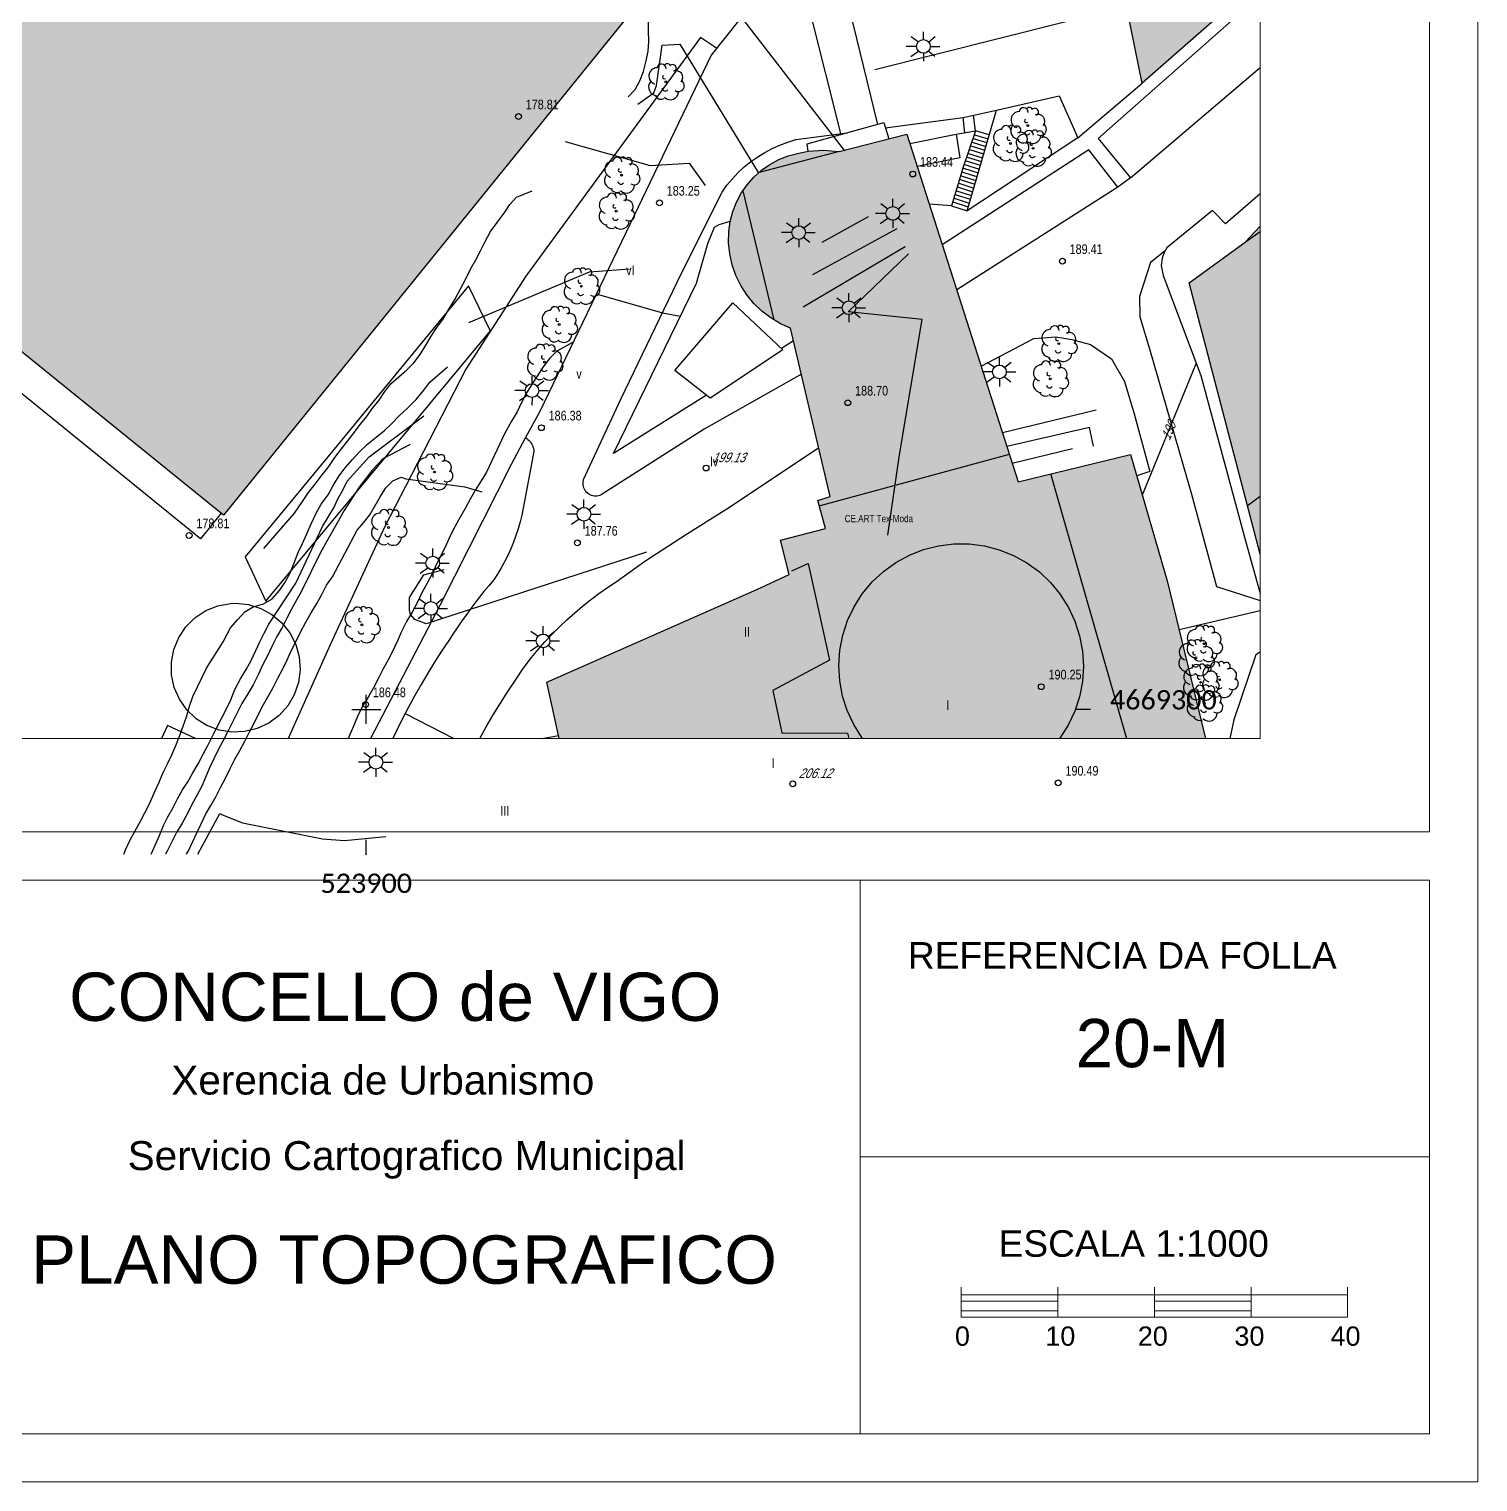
# Model space of a CAD drawing. Header units: metres. Extents: x 523256 to 524015, y 4669220 to 4669814.
# Drawn here: x 523865.1 to 524015.1, y 4669220 to 4669370.5 of the extents above; entities that cross this region are included whole.
import ezdxf
from ezdxf.enums import TextEntityAlignment as Align

# ---------------------------------------------------------------- set-up
doc = ezdxf.new("R2010")
doc.units = ezdxf.units.M
doc.header["$MEASUREMENT"] = 0
doc.header["$PDSIZE"] = -1
for name, color, linetype in [('031006 Cota terreno', 9, 'Continuous'), ('031007 Cota edificio', 7, 'Continuous'), ('032011 Curva cada 1 m', 40, 'Continuous'), ('032015 Curva cada 5 m', 34, 'Continuous'), ('033006 Texto cota terreno', 9, 'Continuous'), ('033007 Texto cota edificio', 9, 'Continuous'), ('033015 Texto curva maestra', 42, 'Continuous'), ('052004 Porche Tejavana', 7, 'Continuous'), ('052006 Division alturas', 9, 'Continuous'), ('052016 Cobertizo', 7, 'Continuous'), ('052027 Edificacion por pie_alero', 2, 'Continuous'), ('052028 Edificacion pie nuevo', 2, 'Continuous'), ('053006 Texto altura edificio', 7, 'Continuous'), ('053009 Texto altura edificio predominante', 7, 'Continuous'), ('053010 Texto edificio singular', 7, 'Continuous'), ('072004 Bordillo Acera', 1, 'Continuous'), ('072006 Muro contencion', 6, 'Continuous'), ('072013 Escaleras', 1, 'Continuous'), ('082001 Valla Alambrada', 7, 'ALAMBRADA'), ('082002 Muro Tapia', 6, 'Continuous'), ('101001 Arbol', 3, 'Continuous'), ('112006 Deposito', 7, 'Continuous'), ('141002 Farola pie', 7, 'Continuous'), ('192006 Paso cebra', 9, 'Continuous'), ('192009 Grandes aparcamientos', 9, 'Continuous'), ('990001 Sombreados', 7, 'Continuous'), ('992007 Cuadricula', 7, 'Continuous'), ('993007 Textos cuadricula', 7, 'Continuous')]:
    doc.layers.add(name, color=color, linetype=linetype)
doc.layers.add('992006 Lineas cajetin', color=7, linetype='Continuous', lineweight=0)
doc.layers.add('993006 Textos cajetin', color=7, linetype='Continuous', lineweight=0)
doc.styles.add('Legend', font='calibri.ttf')
doc.styles.get("Standard").update_dxf_attribs({"font": 'arial.ttf'})
doc.styles.add('Style-Arial', font='arial.ttf')
doc.linetypes.add('ALAMBRADA', pattern='A,3,[131,GEOGRAMA.SHX,S=0.5,R=0,X=0,Y=0],3', length=6)

# ---------------------------------------------------------------- blocks, each defined once
blk = doc.blocks.new('COTAP')
at = {"color": 0}
blk.add_circle((0, 0), 0.3, dxfattribs=at)
blk = doc.blocks.new('ARBOL')
at = {"color": 0}
blk.add_circle((0, 0), 0.0939, dxfattribs=at)
for centre, radius, start, end in [((-0.45, 1.37), 0.48, 359.2878, 173.6078), ((0.16, 1.55), 0.336, 23.1565, 160.4665), ((0.7, 1.41), 0.384, 301.578, 139.328), ((-0.9, 0.61), 0.852, 92.28, 254.58), ((-0.15, 0.51), 0.192, 119.14, 310.56), ((1.05, 0.46), 0.708, 319.8556, 114.7656), ((1.31, -0.4), 0.612, 235.5275, 62.0275), ((-0.89, -0.54), 0.888, 142.64, 266.54), ((-0.48, -1.08), 0.72, 213.78, 295.32), ((-0.06, -0.61), 0.336, 189.64, 323.88), ((0.48, -1), 0.852, 224.67, 0.24)]:
    blk.add_arc(centre, radius, start, end, dxfattribs=at)
blk = doc.blocks.new('FAROLA')
at = {"color": 0}
for p, q in [((0, 0.71), (0, 1.51)), ((-0.71, 0), (-1.79, 0)), ((-1.26, 1.02), (-0.51, 0.49)), ((1.21, 0.98), (0.55, 0.45)), ((0.71, 0), (1.71, 0)), ((-1.3, -1.04), (-0.51, -0.48)), ((0, -0.71), (0, -1.51)), ((1.17, -1.04), (0.51, -0.49))]:
    blk.add_line(p, q, dxfattribs=at)
blk.add_circle((0, 0), 0.71, dxfattribs=at)

msp = doc.modelspace()

# ---------------------------------------------------------------- hatches: boundary and pattern name
at = {"layer": '990001 Sombreados', "true_color": 0xafafaf}
for points in [[(523838.31849, 4669462.46038), (523936.24849, 4669383.15038), (523885.20849, 4669320.13038), (523787.27849, 4669399.44038), (523790.97849, 4669404.01038), (523783.39849, 4669410.15038), (523827.54849, 4669464.65038), (523835.11849, 4669458.51038)], [(523992.54849, 4669375.59826), (523980.34849, 4669364.87038), (523977.35849, 4669379.47038), (523974.73849, 4669392.98038), (523974.03849, 4669393.72038), (523973.43849, 4669394.54038), (523972.95849, 4669395.44038), (523972.60849, 4669396.40038), (523972.39849, 4669397.39038), (523972.32849, 4669398.41038), (523972.38849, 4669399.43038), (523972.59849, 4669400.42038), (523972.93849, 4669401.38038), (523973.40849, 4669402.28038), (523974.00849, 4669403.11038), (523992.22849, 4669416.17038), (523992.54849, 4669416.39162)], [(523986.88356, 4669297.00038), (523919.97218, 4669297.00038), (523918.70849, 4669302.82038), (523940.42849, 4669312.42038), (523943.79849, 4669313.97038), (523942.88849, 4669317.53038), (523947.54849, 4669318.75038), (523946.75849, 4669321.65038), (523948.01849, 4669322.05038), (523943.93849, 4669339.48038), (523942.87849, 4669339.95038), (523941.88849, 4669340.54038), (523940.96849, 4669341.24038), (523940.13849, 4669342.05038), (523939.40849, 4669342.94038), (523938.77849, 4669343.91038), (523938.27849, 4669344.95038), (523937.88849, 4669346.05038), (523937.63849, 4669347.17038), (523937.51849, 4669348.32038), (523937.53849, 4669349.48038), (523937.67849, 4669350.53038), (523937.94849, 4669351.55038), (523938.32849, 4669352.53038), (523938.82849, 4669353.47038), (523939.42849, 4669354.34038), (523940.12849, 4669355.13038), (523940.91849, 4669355.83038), (523941.77849, 4669356.44038), (523942.70849, 4669356.94038), (523943.69849, 4669357.33038), (523944.78849, 4669357.62038), (523945.75849, 4669357.83038), (523947.35849, 4669357.93038), (523948.94849, 4669357.77038), (523955.96849, 4669359.56038), (523967.49849, 4669323.58038), (523979.13849, 4669326.39038), (523982.92849, 4669313.33038)], [(523992.54849, 4669316.09058), (523992.54849, 4669350.04471), (523990.99849, 4669348.38038), (523985.19849, 4669344.18038)]]:
    msp.add_hatch(color=253, dxfattribs=at).paths.add_polyline_path(points, flags=0)

# ---------------------------------------------------------------- linework, layer by layer
at = {"layer": '032011 Curva cada 1 m'}
for points, elevation in [([(523927.11, 4669363.43), (523927.84, 4669364.19), (523928.32, 4669365.1), (523928.71, 4669366.05), (523928.98, 4669367.17), (523929.2, 4669368.16), (523929.25, 4669369.17), (523929.21, 4669370.32), (523929.22, 4669371.32), (523929.36, 4669372.36), (523929.61, 4669373.41), (523931.52, 4669377.47), (523933.28, 4669376.89), (523938.47, 4669372.14), (523949.5, 4669357.86)], 181), ([(523928.11, 4669362.69), (523929.09, 4669363.37), (523929.79, 4669363.86), (523930.06, 4669364.62), (523930.63, 4669368.8), (523932.48, 4669368.88), (523940.59, 4669355.62)], 182), ([(523920.58, 4669358.81), (523929.39, 4669356.33), (523933.44, 4669356.58), (523935.1, 4669354.25)], 183), ([(523889.39, 4669316.66), (523892.57, 4669320.32), (523893.39, 4669321.55), (523894.01, 4669322.47), (523894.81, 4669323.46), (523895.44, 4669324.29), (523896.13, 4669325.17), (523896.75, 4669326.09), (523897.43, 4669326.99), (523898.05, 4669327.8), (523898.78, 4669328.71), (523899.37, 4669329.52), (523900.01, 4669330.3), (523900.69, 4669331.24), (523901.34, 4669332.04), (523901.94, 4669332.91), (523902.58, 4669333.74), (523903.38, 4669334.44), (523904.19, 4669335.16), (523904.93, 4669335.89), (523905.57, 4669336.76), (523906.18, 4669337.72), (523906.71, 4669338.64), (523907.31, 4669339.55), (523907.94, 4669340.4), (523908.53, 4669341.4), (523909.17, 4669342.47), (523909.76, 4669343.56), (523910.31, 4669344.58), (523910.82, 4669345.68), (523911.33, 4669346.57), (523911.83, 4669347.51), (523912.31, 4669348.45), (523912.87, 4669349.51), (523913.54, 4669350.43), (523914.28, 4669351.39), (523914.87, 4669352.3), (523915.55, 4669353.05), (523917.17, 4669353.72)], 181), ([(523947.19, 4669348.38), (523951.99, 4669351.05)], 186), ([(523946.22, 4669345.05), (523954.96, 4669349.8)], 187), ([(523945.25, 4669341.7), (523955.79, 4669347.94)], 188), ([(523953.99, 4669318.05), (523955.22, 4669326.37), (523957.57, 4669340.39), (523949.88, 4669341.18), (523956.13, 4669347.18)], 189), ([(523910.62, 4669340.08), (523923.13, 4669345.32), (523927.24, 4669345.62)], 184), ([(523874.912, 4669285), (523875.12, 4669285.52), (523875.56, 4669286.51), (523876.06, 4669287.44), (523876.62, 4669288.42), (523877.09, 4669289.31), (523877.56, 4669290.23), (523878.12, 4669291.52), (523878.55, 4669292.46), (523878.95, 4669293.4), (523879.41, 4669294.38), (523879.86, 4669295.31), (523880.29, 4669296.28), (523880.65, 4669297.24), (523881.05, 4669298.26), (523881.38, 4669299.24), (523881.71, 4669300.35), (523882.04, 4669301.34), (523883.45, 4669304.28), (523885.18, 4669307.02), (523885.95, 4669308.46), (523886.7, 4669309.31), (523887.43, 4669310.1), (523888.3, 4669310.64), (523889.36, 4669310.94), (523890.26, 4669311.45), (523891.02, 4669312.31), (523891.59, 4669313.17), (523892.11, 4669314.16), (523892.55, 4669315.18), (523892.95, 4669316.25), (523893.41, 4669317.19), (523893.83, 4669318.19), (523894.28, 4669319.21), (523894.8, 4669320.33), (523895.33, 4669321.25), (523896.04, 4669322.23), (523896.58, 4669323.18), (523897.21, 4669324.21), (523897.82, 4669325.02), (523898.57, 4669325.88), (523899.28, 4669326.63), (523900.14, 4669327.49), (523901.06, 4669328.22), (523901.85, 4669328.87), (523902.62, 4669329.59), (523903.43, 4669330.43), (523904.29, 4669331.24), (523905.15, 4669332.11), (523905.95, 4669333.05), (523906.57, 4669333.89), (523908.41, 4669335.47)], 182), ([(523877.735, 4669285), (523877.77, 4669285.07), (523878.19, 4669286), (523878.6, 4669286.96), (523879.02, 4669287.97), (523879.45, 4669288.88), (523879.96, 4669289.79), (523880.46, 4669290.75), (523880.99, 4669291.66), (523881.53, 4669292.5), (523882.04, 4669293.43), (523882.59, 4669294.37), (523883.13, 4669295.37), (523883.59, 4669296.28), (523884.09, 4669297.23), (523884.53, 4669298.13), (523885.03, 4669299.14), (523885.54, 4669300.06), (523885.98, 4669301.01), (523886.41, 4669302.05), (523886.98, 4669303.16), (523887.58, 4669304.13), (523888.1, 4669305.07), (523888.55, 4669306.11), (523888.99, 4669307.01), (523889.44, 4669307.9), (523889.93, 4669308.83), (523892.72, 4669313.08), (523895.47, 4669318.95), (523896.63, 4669320.88), (523897.07, 4669321.8), (523897.56, 4669322.72), (523898.01, 4669323.63), (523900.31, 4669326.17), (523905.96, 4669330.39)], 183), ([(523904.54, 4669327.45), (523901.7, 4669325.95), (523900.63, 4669324.81), (523899.25, 4669323.02), (523897.72, 4669320.59), (523895.26, 4669316.26), (523893.31, 4669312.24), (523892.82, 4669311.37), (523892.26, 4669310.39), (523891.79, 4669309.44), (523891.28, 4669308.49), (523890.74, 4669307.55), (523890.24, 4669306.52), (523889.78, 4669305.54), (523889.3, 4669304.65), (523888.8, 4669303.58), (523888.29, 4669302.56), (523887.73, 4669301.63), (523887.13, 4669300.61), (523886.66, 4669299.72), (523886.18, 4669298.76), (523885.67, 4669297.71), (523885.14, 4669296.73), (523884.66, 4669295.81), (523884.21, 4669294.87), (523883.78, 4669293.97), (523883.35, 4669292.97), (523882.96, 4669292.05), (523882.45, 4669291.1), (523881.95, 4669290.17), (523881.48, 4669289.24), (523880.93, 4669288.23), (523880.37, 4669287.25), (523879.87, 4669286.29), (523879.4, 4669285.34), (523879.22158, 4669285)], 184), ([(523881.39827, 4669285), (523881.59, 4669285.37), (523882.03, 4669286.31), (523882.47, 4669287.24), (523882.91, 4669288.17), (523883.4, 4669289.18), (523883.91, 4669290.06), (523884.41, 4669290.96), (523884.91, 4669291.91), (523885.39, 4669292.82), (523885.92, 4669293.88), (523886.4, 4669294.84), (523886.9, 4669295.76), (523887.42, 4669296.7), (523887.9, 4669297.67), (523888.38, 4669298.58), (523888.85, 4669299.51), (523889.37, 4669300.5), (523889.88, 4669301.4), (523890.36, 4669302.29), (523890.84, 4669303.24), (523891.35, 4669304.2), (523891.81, 4669305.13), (523892.24, 4669306.06), (523892.75, 4669307.08), (523893.23, 4669308.06), (523893.75, 4669309.05), (523894.3, 4669310.01), (523894.87, 4669310.97), (523895.4, 4669311.92), (523895.9, 4669312.86), (523896.51, 4669313.74), (523899.05, 4669318.57), (523899.71, 4669319.33), (523900.37, 4669320.16), (523900.88, 4669321.04), (523901.44, 4669322.01), (523902.02, 4669322.94), (523902.74, 4669323.68), (523903.6, 4669324.04), (523904.1, 4669323.88), (523910.2, 4669323.04), (523911.97, 4669322.53)], 186), ([(523929.01, 4669316.3), (523906.2, 4669308.87), (523905.02, 4669309.3), (523904.57, 4669309.82), (523904.48, 4669310.29), (523904.46, 4669311.61), (523905.95, 4669313.95), (523908.06, 4669314.49)], 187), ([(523882.55356, 4669285), (523884.84, 4669289.22), (523885.17, 4669289.07), (523887.19, 4669288.27), (523895.48, 4669286.6), (523897.76, 4669286.43), (523902.03, 4669286.83)], 187)]:
    msp.add_lwpolyline(points, dxfattribs=dict(at, elevation=elevation))
at = {"layer": '032015 Curva cada 5 m'}
for points, elevation in [([(523923.81849, 4669343.03038), (523930.65849, 4669341.07038), (523932.53849, 4669340.74038)], 185), ([(523921.41849, 4669338.05038), (523919.71849, 4669337.11038), (523918.97849, 4669336.33038), (523918.32849, 4669335.47038), (523917.77849, 4669334.63038), (523917.16849, 4669333.72038), (523916.59849, 4669332.79038), (523916.09849, 4669331.85038), (523915.60849, 4669330.82038), (523915.03849, 4669329.86038), (523914.30849, 4669328.55038), (523912.43849, 4669324.56038), (523911.90849, 4669323.67038), (523911.30849, 4669322.73038), (523910.76849, 4669321.78038), (523910.23849, 4669320.80038), (523909.72849, 4669319.90038), (523909.19849, 4669318.99038), (523908.73849, 4669318.06038), (523908.29849, 4669317.10038), (523907.80849, 4669316.10038), (523907.30849, 4669315.11038), (523906.82849, 4669314.06038), (523906.31849, 4669313.07038), (523905.76849, 4669312.07038), (523905.26849, 4669311.04038), (523904.74849, 4669310.09038), (523904.16849, 4669309.11038), (523903.65849, 4669308.07038), (523903.21849, 4669307.10038), (523902.73849, 4669306.07038), (523902.25849, 4669305.14038), (523901.74849, 4669304.19038), (523901.23849, 4669303.18038), (523900.74849, 4669302.24038), (523900.18849, 4669301.26038), (523899.65849, 4669300.38038), (523899.16849, 4669299.43038), (523898.76849, 4669298.50038), (523898.33849, 4669297.48038), (523898.11695, 4669297.00038)], 185), ([(523985.92849, 4669335.86038), (523980.34849, 4669322.20038)], 190)]:
    msp.add_lwpolyline(points, dxfattribs=dict(at, elevation=elevation))
at = {"layer": '052004 Porche Tejavana', "flags": 128}
for points in [[(523943.13849, 4669337.24038), (523935.60849, 4669332.24038), (523931.93849, 4669335.11038), (523937.95849, 4669342.10038), (523943.13849, 4669337.24038)], [(523884.97849, 4669320.31038), (523882.84849, 4669317.68038), (523860.18849, 4669336.04038), (523862.31849, 4669338.67038)]]:
    msp.add_lwpolyline(points, dxfattribs=at)
at = {"layer": '052006 Division alturas', "flags": 128}
for points in [[(523948.94849, 4669357.77038), (523940.66849, 4669355.60038)], [(523938.99849, 4669353.72038), (523942.20849, 4669340.35038)], [(523990.99849, 4669348.38038), (523992.54849, 4669349.50217)], [(523946.90849, 4669321.09038), (523966.58849, 4669326.43038)], [(523970.82849, 4669324.44038), (523974.39849, 4669312.00038)], [(523992.54849, 4669322.03914), (523991.23849, 4669321.09038)], [(523951.37849, 4669312.00038), (523952.37849, 4669313.20038), (523953.53849, 4669314.29038), (523954.82849, 4669315.22038), (523956.22849, 4669315.98038), (523957.70849, 4669316.56038), (523959.24849, 4669316.95038), (523960.82849, 4669317.15038), (523962.41849, 4669317.14038), (523963.99849, 4669316.94038), (523965.53849, 4669316.54038), (523967.00849, 4669315.95038), (523968.39849, 4669315.18038), (523969.68849, 4669314.24038), (523970.83849, 4669313.15038), (523971.78849, 4669312.00038)], [(523944.06849, 4669314.35038), (523945.75849, 4669315.13038), (523946.43849, 4669312.00038)], [(523946.43849, 4669312.00038), (523947.94849, 4669305.09038), (523942.07849, 4669301.96038), (523943.01849, 4669297.59038), (523949.81849, 4669297.55038), (523949.97466, 4669297.00038)], [(523951.39306, 4669297.00038), (523951.31849, 4669297.09038), (523950.46849, 4669298.43038), (523949.79849, 4669299.88038), (523949.30849, 4669301.39038), (523949.01849, 4669302.95038), (523948.91849, 4669304.54038), (523949.02849, 4669306.13038), (523949.32849, 4669307.69038), (523949.81849, 4669309.20038), (523950.50849, 4669310.64038), (523951.35849, 4669311.98038), (523951.37849, 4669312.00038)], [(523971.78849, 4669312.00038), (523971.85849, 4669311.92038), (523972.69849, 4669310.57038), (523973.37849, 4669309.13038), (523973.85849, 4669307.62038), (523974.15849, 4669306.05038), (523974.24849, 4669304.47038), (523974.14849, 4669302.88038), (523973.84849, 4669301.32038), (523973.34849, 4669299.81038), (523972.66849, 4669298.37038), (523971.80849, 4669297.03038), (523971.78366, 4669297.00038)], [(523974.39849, 4669312.00038), (523978.71369, 4669297.00038)]]:
    msp.add_lwpolyline(points, dxfattribs=at)
at = {"layer": '052016 Cobertizo', "flags": 128}
for points in [[(523956.27849, 4669358.61038), (523961.06849, 4669359.56038), (523961.45849, 4669357.11038), (523957.03849, 4669356.23038)], [(523882.32852, 4669297.00038), (523879.43849, 4669298.35038), (523878.80849, 4669297.00038)]]:
    msp.add_lwpolyline(points, dxfattribs=at)
at = {"layer": '052027 Edificacion por pie_alero', "flags": 128}
msp.add_lwpolyline([(523838.31849, 4669462.46038), (523936.24849, 4669383.15038), (523885.20849, 4669320.13038), (523787.27849, 4669399.44038), (523790.97849, 4669404.01038), (523783.39849, 4669410.15038), (523827.54849, 4669464.65038), (523835.11849, 4669458.51038), (523838.31849, 4669462.46038)], dxfattribs=at)
at = {"layer": '052028 Edificacion pie nuevo', "flags": 128}
for points in [[(523992.54849, 4669375.59826), (523980.34849, 4669364.87038), (523977.35849, 4669379.47038), (523974.73849, 4669392.98038), (523974.03849, 4669393.72038), (523973.43849, 4669394.54038), (523972.95849, 4669395.44038), (523972.60849, 4669396.40038), (523972.39849, 4669397.39038), (523972.32849, 4669398.41038), (523972.38849, 4669399.43038), (523972.59849, 4669400.42038), (523972.93849, 4669401.38038), (523973.40849, 4669402.28038), (523974.00849, 4669403.11038), (523992.22849, 4669416.17038)], [(523919.97218, 4669297.00038), (523918.70849, 4669302.82038), (523940.42849, 4669312.42038), (523943.79849, 4669313.97038), (523942.88849, 4669317.53038), (523947.54849, 4669318.75038), (523946.75849, 4669321.65038), (523948.01849, 4669322.05038), (523943.93849, 4669339.48038), (523942.87849, 4669339.95038), (523941.88849, 4669340.54038), (523940.96849, 4669341.24038), (523940.13849, 4669342.05038), (523939.40849, 4669342.94038), (523938.77849, 4669343.91038), (523938.27849, 4669344.95038), (523937.88849, 4669346.05038), (523937.63849, 4669347.17038), (523937.51849, 4669348.32038), (523937.53849, 4669349.48038), (523937.67849, 4669350.53038), (523937.94849, 4669351.55038), (523938.32849, 4669352.53038), (523938.82849, 4669353.47038), (523939.42849, 4669354.34038), (523940.12849, 4669355.13038), (523940.91849, 4669355.83038), (523941.77849, 4669356.44038), (523942.70849, 4669356.94038), (523943.69849, 4669357.33038), (523944.78849, 4669357.62038), (523945.75849, 4669357.83038), (523947.35849, 4669357.93038), (523948.94849, 4669357.77038), (523955.96849, 4669359.56038), (523967.49849, 4669323.58038), (523979.13849, 4669326.39038), (523982.92849, 4669313.33038), (523986.88356, 4669297.00038)], [(523992.54849, 4669316.09058), (523985.19849, 4669344.18038), (523990.99849, 4669348.38038), (523992.54849, 4669350.04471)]]:
    msp.add_lwpolyline(points, dxfattribs=at)
at = {"layer": '072004 Bordillo Acera', "flags": 128}
for points in [[(523992.54849, 4669373.9646), (523975.77849, 4669359.14038), (523979.11849, 4669355.07038), (523977.79849, 4669354.10038), (523974.79849, 4669357.94038), (523959.62849, 4669348.13038)], [(523953.73849, 4669360.24038), (523961.79849, 4669361.30038)], [(523945.04849, 4669334.73038), (523934.97849, 4669329.03038), (523924.43849, 4669322.30038), (523924.17849, 4669322.17038), (523923.89849, 4669322.10038), (523923.60849, 4669322.10038), (523923.32849, 4669322.16038), (523923.05849, 4669322.28038), (523922.82849, 4669322.46038), (523922.64849, 4669322.69038), (523922.51849, 4669322.95038), (523922.44849, 4669323.23038), (523922.44849, 4669323.52038), (523922.50849, 4669323.81038), (523926.34849, 4669332.14038), (523932.63849, 4669345.17038), (523936.83849, 4669353.58038), (523937.34849, 4669354.28038), (523937.90849, 4669354.95038), (523938.50849, 4669355.59038), (523939.13849, 4669356.18038), (523939.81849, 4669356.73038), (523940.52849, 4669357.23038), (523941.26849, 4669357.69038), (523942.02849, 4669358.09038), (523942.82849, 4669358.45038), (523943.63849, 4669358.75038), (523944.46849, 4669359.01038), (523949.78849, 4669359.72038)], [(523992.54849, 4669353.40815), (523988.95849, 4669350.30038), (523987.62849, 4669351.66038), (523982.89849, 4669347.81038), (523982.61849, 4669347.32038), (523982.39849, 4669346.74038), (523982.28849, 4669345.96038), (523982.50849, 4669344.94038), (523986.40849, 4669334.59038), (523991.01849, 4669317.45038), (523992.54849, 4669312.01888)], [(523963.66849, 4669335.54038), (523969.12849, 4669338.40038), (523971.40849, 4669338.59038), (523973.03849, 4669338.32038), (523974.99849, 4669337.79038), (523977.15849, 4669336.31038), (523978.50849, 4669333.96038), (523979.51849, 4669330.60038), (523981.11849, 4669324.65038), (523979.77849, 4669324.18038)], [(523916.48849, 4669328.15038), (523916.61849, 4669328.06038), (523916.73849, 4669327.96038), (523916.85849, 4669327.85038), (523916.95849, 4669327.74038), (523917.04849, 4669327.61038), (523917.13849, 4669327.48038), (523917.20849, 4669327.34038), (523917.25849, 4669327.19038), (523917.30849, 4669327.04038), (523917.33849, 4669326.89038), (523917.35849, 4669326.73038), (523916.24849, 4669320.86038), (523916.09849, 4669320.13038), (523915.92849, 4669319.42038), (523915.72849, 4669318.70038), (523915.49849, 4669318.00038), (523915.24849, 4669317.31038), (523914.96849, 4669316.62038), (523914.65849, 4669315.95038), (523914.32849, 4669315.29038), (523913.96849, 4669314.65038), (523913.58849, 4669314.01038), (523913.17849, 4669313.40038), (523912.67849, 4669312.80038), (523912.18849, 4669312.20038), (523911.69849, 4669311.59038), (523911.21849, 4669310.97038), (523910.75849, 4669310.35038), (523910.29849, 4669309.72038), (523909.83849, 4669309.08038), (523909.39849, 4669308.44038), (523908.96849, 4669307.79038), (523908.53849, 4669307.14038), (523907.79849, 4669306.02038), (523907.06849, 4669304.89038), (523906.36849, 4669303.75038), (523905.67849, 4669302.59038), (523905.01849, 4669301.43038), (523904.37849, 4669300.25038), (523903.75849, 4669299.05038), (523903.15849, 4669297.85038), (523902.75808, 4669297.00038)], [(523911.75609, 4669297.00038), (523912.41849, 4669298.20038), (523913.13849, 4669299.43038), (523913.88849, 4669300.65038), (523914.65849, 4669301.86038), (523915.44849, 4669303.05038), (523916.25849, 4669304.23038), (523917.09849, 4669305.38038), (523917.78849, 4669306.21038), (523918.49849, 4669307.01038), (523919.23849, 4669307.79038), (523919.99849, 4669308.55038), (523920.76849, 4669309.29038), (523921.57849, 4669310.00038), (523922.39849, 4669310.70038), (523923.22849, 4669311.36038), (523924.08849, 4669312.01038), (523924.96849, 4669312.63038), (523925.85849, 4669313.22038), (523928.82849, 4669315.35038), (523933.14849, 4669318.15038), (523937.34849, 4669320.76038), (523946.82849, 4669327.11038)]]:
    msp.add_lwpolyline(points, dxfattribs=at)
at = {"layer": '072006 Muro contencion', "flags": 128}
msp.add_lwpolyline([(523936.26849, 4669368.49038), (523934.61849, 4669369.59038), (523916.51849, 4669344.88038), (523910.31849, 4669335.24038), (523904.06849, 4669323.08038), (523901.92849, 4669318.96038), (523896.27849, 4669306.70038), (523891.90756, 4669297.00038)], dxfattribs=at)
at = {"layer": '072013 Escaleras', "flags": 128}
for points in [[(523964.48849, 4669359.49038), (523963.08849, 4669359.91038), (523962.85849, 4669361.54038)], [(523945.75849, 4669357.83038), (523945.65849, 4669358.57038), (523953.57849, 4669360.77038), (523954.09849, 4669359.08038)], [(523961.95849, 4669359.71038), (523961.79849, 4669361.30038)], [(523962.71849, 4669358.75038), (523964.14849, 4669358.31038)], [(523962.83849, 4669359.14038), (523964.25849, 4669358.71038)], [(523962.96849, 4669359.52038), (523964.37849, 4669359.10038)], [(523962.21849, 4669357.20038), (523963.68849, 4669356.75038)], [(523962.34849, 4669357.59038), (523963.79849, 4669357.14038)], [(523962.46849, 4669357.98038), (523963.91849, 4669357.53038)], [(523962.58849, 4669358.36038), (523964.02849, 4669357.92038)], [(523961.79849, 4669356.15038), (523960.60849, 4669352.17038), (523962.19849, 4669351.65038)], [(523961.72849, 4669355.65038), (523963.22849, 4669355.18038)], [(523961.84849, 4669356.04038), (523963.34849, 4669355.57038)], [(523961.96849, 4669356.43038), (523963.45849, 4669355.96038)], [(523962.09849, 4669356.81038), (523963.56849, 4669356.35038)], [(523961.22849, 4669354.11038), (523962.76849, 4669353.61038)], [(523961.34849, 4669354.49038), (523962.88849, 4669354.00038)], [(523961.47849, 4669354.88038), (523962.99849, 4669354.39038)], [(523961.59849, 4669355.27038), (523963.11849, 4669354.79038)], [(523960.72849, 4669352.56038), (523962.30849, 4669352.04038)], [(523960.85849, 4669352.94038), (523962.42849, 4669352.43038)], [(523960.97849, 4669353.33038), (523962.53849, 4669352.83038)], [(523961.10849, 4669353.72038), (523962.65849, 4669353.22038)], [(523918.20152, 4669297.00038), (523919.89849, 4669297.32038)]]:
    msp.add_lwpolyline(points, dxfattribs=at)
at = {"layer": '082001 Valla Alambrada', "flags": 128}
msp.add_lwpolyline([(523887.60849, 4669438.50038), (523892.29849, 4669431.37038), (523896.51849, 4669426.51038), (523902.60849, 4669421.15038), (523908.02849, 4669416.55038), (523914.51849, 4669412.11038), (523921.08849, 4669408.05038), (523927.11849, 4669404.60038), (523932.70849, 4669402.07038), (523939.84849, 4669400.09038), (523950.62849, 4669397.46038), (523945.63849, 4669387.82038), (523943.90849, 4669382.75038), (523942.85849, 4669376.75038), (523935.69849, 4669367.77038), (523926.86849, 4669349.36038), (523917.95849, 4669330.87038), (523916.48849, 4669328.15038), (523914.98849, 4669325.37038), (523907.64849, 4669310.83038), (523900.43168, 4669297.00038)], dxfattribs=at)
at = {"layer": '082002 Muro Tapia', "flags": 128}
for points in [[(523978.72849, 4669372.78038), (523952.64849, 4669366.25038)], [(523973.67849, 4669359.18038), (523980.34849, 4669364.87038)], [(523965.23724, 4669362.07609), (523971.72849, 4669363.54038), (523973.67849, 4669359.18038)], [(523961.79849, 4669361.30038), (523965.23724, 4669362.07609)], [(523973.67849, 4669359.18038), (523962.19849, 4669351.65038), (523965.23724, 4669362.07609)], [(523961.06849, 4669359.56038), (523963.08849, 4669359.91038), (523961.79849, 4669356.15038)], [(523960.60849, 4669352.17038), (523958.28849, 4669352.32038)], [(523935.23849, 4669332.53038), (523925.60849, 4669326.49038), (523934.19849, 4669344.14038), (523935.35849, 4669348.27038), (523936.03849, 4669349.94038), (523936.53849, 4669350.22038), (523937.68849, 4669350.56038)], [(523944.24849, 4669338.17038), (523942.99849, 4669337.38038)], [(523965.86849, 4669328.67038), (523975.55849, 4669331.03038)], [(523975.30849, 4669327.25038), (523974.88849, 4669329.19038), (523966.32849, 4669327.23038)], [(523966.88849, 4669325.49038), (523973.10849, 4669327.04038)], [(523984.14849, 4669308.28038), (523992.54849, 4669310.2438)], [(523992.54849, 4669305.93943), (523992.09849, 4669305.67038), (523989.81849, 4669298.94038), (523989.42079, 4669297.00038)]]:
    msp.add_lwpolyline(points, dxfattribs=at)
at = {"layer": '112006 Deposito', "flags": 128}
msp.add_lwpolyline([(523886.46849, 4669310.99038), (523887.79849, 4669310.86038), (523889.06849, 4669310.46038), (523890.23849, 4669309.82038), (523891.25849, 4669308.97038), (523892.08849, 4669307.92038), (523892.69849, 4669306.73038), (523893.04849, 4669305.45038), (523893.14849, 4669304.12038), (523892.96849, 4669302.79038), (523892.53849, 4669301.53038), (523891.86849, 4669300.38038), (523890.97849, 4669299.39038), (523889.90849, 4669298.59038), (523888.69849, 4669298.02038), (523887.40849, 4669297.70038), (523886.06849, 4669297.65038), (523884.75849, 4669297.86038), (523883.50849, 4669298.33038), (523882.37849, 4669299.04038), (523881.40849, 4669299.96038), (523880.64849, 4669301.05038), (523880.10849, 4669302.27038), (523879.83849, 4669303.58038), (523879.81849, 4669304.91038), (523880.06849, 4669306.22038), (523880.57849, 4669307.46038), (523881.31849, 4669308.56038), (523882.26849, 4669309.50038), (523883.37849, 4669310.24038), (523884.61849, 4669310.73038), (523885.93849, 4669310.97038), (523886.46849, 4669310.99038)], dxfattribs=at)
at = {"layer": '192006 Paso cebra', "flags": 128}
for points in [[(523947.88849, 4669373.51038), (523949.66849, 4669374.03038), (523952.93849, 4669360.59038)], [(523949.11849, 4669359.63038), (523945.98849, 4669372.14038)], [(523904.02849, 4669299.58038), (523909.06866, 4669297.00038)]]:
    msp.add_lwpolyline(points, dxfattribs=at)
at = {"layer": '192009 Grandes aparcamientos', "flags": 128}
for points in [[(523979.11849, 4669355.07038), (523992.54849, 4669366.49198)], [(523977.79849, 4669354.10038), (523961.1306, 4669343.45173)], [(523982.71849, 4669347.50038), (523981.20849, 4669346.28038), (523980.04849, 4669342.78038), (523980.09849, 4669340.67038), (523981.09849, 4669337.33038), (523985.44849, 4669322.29038), (523988.02849, 4669312.75038), (523992.54849, 4669311.27544)], [(523912.85849, 4669339.18038), (523910.56849, 4669343.87038), (523896.03849, 4669326.16038), (523887.44849, 4669315.81038), (523889.60849, 4669311.20038), (523912.84849, 4669339.20038)]]:
    msp.add_lwpolyline(points, dxfattribs=at)
at = {"layer": '992006 Lineas cajetin'}
for p, q in [((523951.14547, 4669282.32077), (523951.14547, 4669225.00177)), ((523951.14547, 4669253.66177), (524010.09698, 4669253.66177)), ((523961.60888, 4669239.37959), (523961.60888, 4669240.17959)), ((523971.60888, 4669239.37959), (523971.60888, 4669240.17959)), ((523981.60888, 4669239.37959), (523981.60888, 4669240.17959)), ((523991.60888, 4669239.37959), (523991.60888, 4669240.17959)), ((524001.60888, 4669239.37959), (524001.60888, 4669240.17959)), ((524001.60888, 4669239.37959), (523961.60888, 4669239.37959)), ((523961.60888, 4669237.07959), (523961.60888, 4669239.37959)), ((523971.60888, 4669237.07959), (523971.60888, 4669239.37959)), ((523981.60888, 4669237.07959), (523981.60888, 4669239.37959)), ((523991.60888, 4669237.07959), (523991.60888, 4669239.37959)), ((524001.60888, 4669237.07959), (524001.60888, 4669239.37959)), ((524001.60888, 4669237.07959), (524001.60888, 4669239.37959)), ((523961.60888, 4669237.07959), (524001.60888, 4669237.07959))]:
    msp.add_line(p, q, dxfattribs=at)
for points in [[(523256.09698, 4669814.00077), (524015.09698, 4669814.00077), (524015.09698, 4669220.0041), (523256.09698, 4669220.0041)], [(523275.09038, 4669809.00077), (524010.09698, 4669809.00077), (524010.09698, 4669287.31977), (523275.09038, 4669287.31977)], [(523275.09698, 4669282.31977), (524010.09698, 4669282.31977), (524010.09698, 4669225.00177), (523275.09698, 4669225.00177)], [(523961.60888, 4669238.72759), (523971.60888, 4669238.72759), (523971.60888, 4669237.72759), (523961.60888, 4669237.72759)], [(523981.60888, 4669238.72759), (523991.60888, 4669238.72759), (523991.60888, 4669237.72759), (523981.60888, 4669237.72759)]]:
    msp.add_lwpolyline(points, close=True, dxfattribs=at)
for points in [[(523992.54849, 4669797.00038), (523992.54849, 4669297.00038)], [(523992.54849, 4669297.00038), (523292.54849, 4669297.00038)]]:
    msp.add_lwpolyline(points, dxfattribs=at)
at = {"layer": '992007 Cuadricula'}
for points in [[(523900, 4669298.5), (523900, 4669301.5)], [(523898.5, 4669300), (523901.5, 4669300)], [(523975, 4669300), (523973.5, 4669300)], [(523900, 4669285), (523900, 4669286.5)]]:
    msp.add_lwpolyline(points, dxfattribs=at)
at = {"layer": '993007 Textos cuadricula'}
msp.add_point((523900, 4669285), dxfattribs=at)

# ---------------------------------------------------------------- block references
at = {"layer": '031006 Cota terreno'}
for p in [(523915.76, 4669361.4, 178.81), (523956.58, 4669355.45, 183.44), (523930.36, 4669352.46, 183.25), (523972.07, 4669346.42, 189.41), (523949.86, 4669331.76, 188.7), (523918.13, 4669329.18, 186.38), (523881.66, 4669318.02, 178.81), (523921.86, 4669317.25, 187.76), (523969.89, 4669302.36, 190.24), (523899.93, 4669300.52, 186.47), (523971.64, 4669292.4, 190.48)]:
    msp.add_blockref('COTAP', p, dxfattribs=at)
at = {"layer": '031007 Cota edificio'}
for p in [(523935.18, 4669325, 199.13), (523944.15, 4669292.3, 206.12)]:
    msp.add_blockref('COTAP', p, dxfattribs=at)
at = {"layer": '101001 Arbol'}
for p in [(523931.00849, 4669364.99038), (523968.50849, 4669360.46038), (523966.68849, 4669358.61038), (523969.03849, 4669358.11038), (523926.43849, 4669355.33038), (523925.87849, 4669351.60038), (523922.26849, 4669343.82038), (523919.96849, 4669339.86038), (523971.70849, 4669337.88038), (523918.46849, 4669335.96038), (523970.81849, 4669334.24038), (523907.05849, 4669324.59038), (523902.30849, 4669318.85038), (523899.54849, 4669308.76038), (523986.75849, 4669306.81038), (523985.90849, 4669305.34038), (523986.38849, 4669302.81038), (523988.35849, 4669303.08038), (523986.76849, 4669300.65038)]:
    msp.add_blockref('ARBOL', p, dxfattribs=at)
at = {"layer": '141002 Farola pie', "rotation": 359.99}
for p in [(523957.68, 4669368.66), (523954.52, 4669351.37), (523944.77, 4669349.38), (523949.98, 4669341.6), (523917.16, 4669333.02), (523922.54, 4669320.22), (523906.89, 4669315.16), (523906.69, 4669310.47)]:
    msp.add_blockref('FAROLA', p, dxfattribs=at)
at = {"layer": '141002 Farola pie'}
for p in [(523965.55, 4669334.95), (523918.31, 4669307.1), (523901, 4669294.53)]:
    msp.add_blockref('FAROLA', p, dxfattribs=at)

# ---------------------------------------------------------------- texts
at = {"layer": '033006 Texto cota terreno', "width": 0.8}
for s, p in [('178.81', (523916.51, 4669362.15, 178.81)), ('183.44', (523957.33, 4669356.2, 183.44)), ('183.25', (523931.11, 4669353.21, 183.25)), ('189.41', (523972.82, 4669347.17, 189.41)), ('188.70', (523950.61, 4669332.51, 188.7)), ('186.38', (523918.88, 4669329.93, 186.38)), ('178.81', (523882.41, 4669318.77, 178.81)), ('187.76', (523922.61, 4669318, 187.76)), ('190.25', (523970.64, 4669303.11, 190.24)), ('186.48', (523900.68, 4669301.27, 186.47)), ('190.49', (523972.39, 4669293.15, 190.48))]:
    msp.add_text(s, height=1, dxfattribs=at).set_placement(p)
at = {"layer": '033007 Texto cota edificio', "oblique": 25, "width": 0.8}
for s, p in [('199.13', (523935.78, 4669325.6, 199.13)), ('206.12', (523944.75, 4669292.9, 206.12))]:
    msp.add_text(s, height=1, dxfattribs=at).set_placement(p)
at = {"layer": '033015 Texto curva maestra', "oblique": 25, "width": 0.8}
msp.add_text('190', height=1, rotation=67.78, dxfattribs=at).set_placement((523983.05849, 4669328.83038, 190), align=Align.MIDDLE_CENTER)
at = {"layer": '053006 Texto altura edificio', "width": 0.8}
for s, p in [('vI', (523926.91, 4669344.98)), ('v', (523921.75, 4669334.26)), ('Iv', (523935.58, 4669325.17)), ('II', (523939.1, 4669307.53)), ('I', (523960.05, 4669299.95)), ('III', (523913.88, 4669289.01))]:
    msp.add_text(s, height=1, dxfattribs=at).set_placement(p)
at = {"layer": '053009 Texto altura edificio predominante', "width": 0.8}
msp.add_text('I', height=1, rotation=359.99, dxfattribs=at).set_placement((523941.97, 4669293.95))
at = {"layer": '053010 Texto edificio singular', "width": 0.8}
msp.add_text('CE.ART Tex-Moda', height=0.75, dxfattribs=at).set_placement((523949.53357, 4669319.39331))
at = {"layer": '993006 Textos cajetin', "style": 'Style-Arial'}
msp.add_text('20-M', height=5, dxfattribs=at).set_placement((523981.40185, 4669262.95191), align=Align.CENTER)
at = {"layer": '993006 Textos cajetin', "line_spacing_factor": 1.1, "style": 'Style-Arial'}
for s, insert, char_height, attachment_point in [('REFERENCIA DA FOLLA', (523956.0799, 4669273.11875), 2.749998, 7), ('CONCELLO de VIGO', (523902.99769, 4669270.21536), 5, 5), ('Xerencia de Urbanismo', (523901.71545, 4669261.59845), 3, 5), ('Servicio Cartografico Municipal', (523904.17579, 4669253.34409), 3, 5), ('ESCALA 1:1000', (523965.47388, 4669243.28159), 2.749998, 7), ('PLANO TOPOGRAFICO', (523903.90468, 4669242.99534), 5, 5), ('0', (523960.94888, 4669234.07959), 1.999, 7), ('10', (523970.30888, 4669234.07959), 1.998, 7), ('20', (523979.88388, 4669234.07959), 1.998, 7), ('30', (523989.88388, 4669234.07959), 1.998, 7), ('40', (523999.83788, 4669234.07959), 1.998, 7)]:
    msp.add_mtext(s, dxfattribs=dict(at, insert=insert, char_height=char_height, attachment_point=attachment_point))
at = {"layer": '993007 Textos cuadricula', "style": 'Legend'}
msp.add_text('4669300', height=2, dxfattribs=at).set_placement((523977, 4669300))
msp.add_text('523900', height=2, dxfattribs=at).set_placement((523900, 4669281), align=Align.CENTER)

doc.saveas('drawing.dxf')
